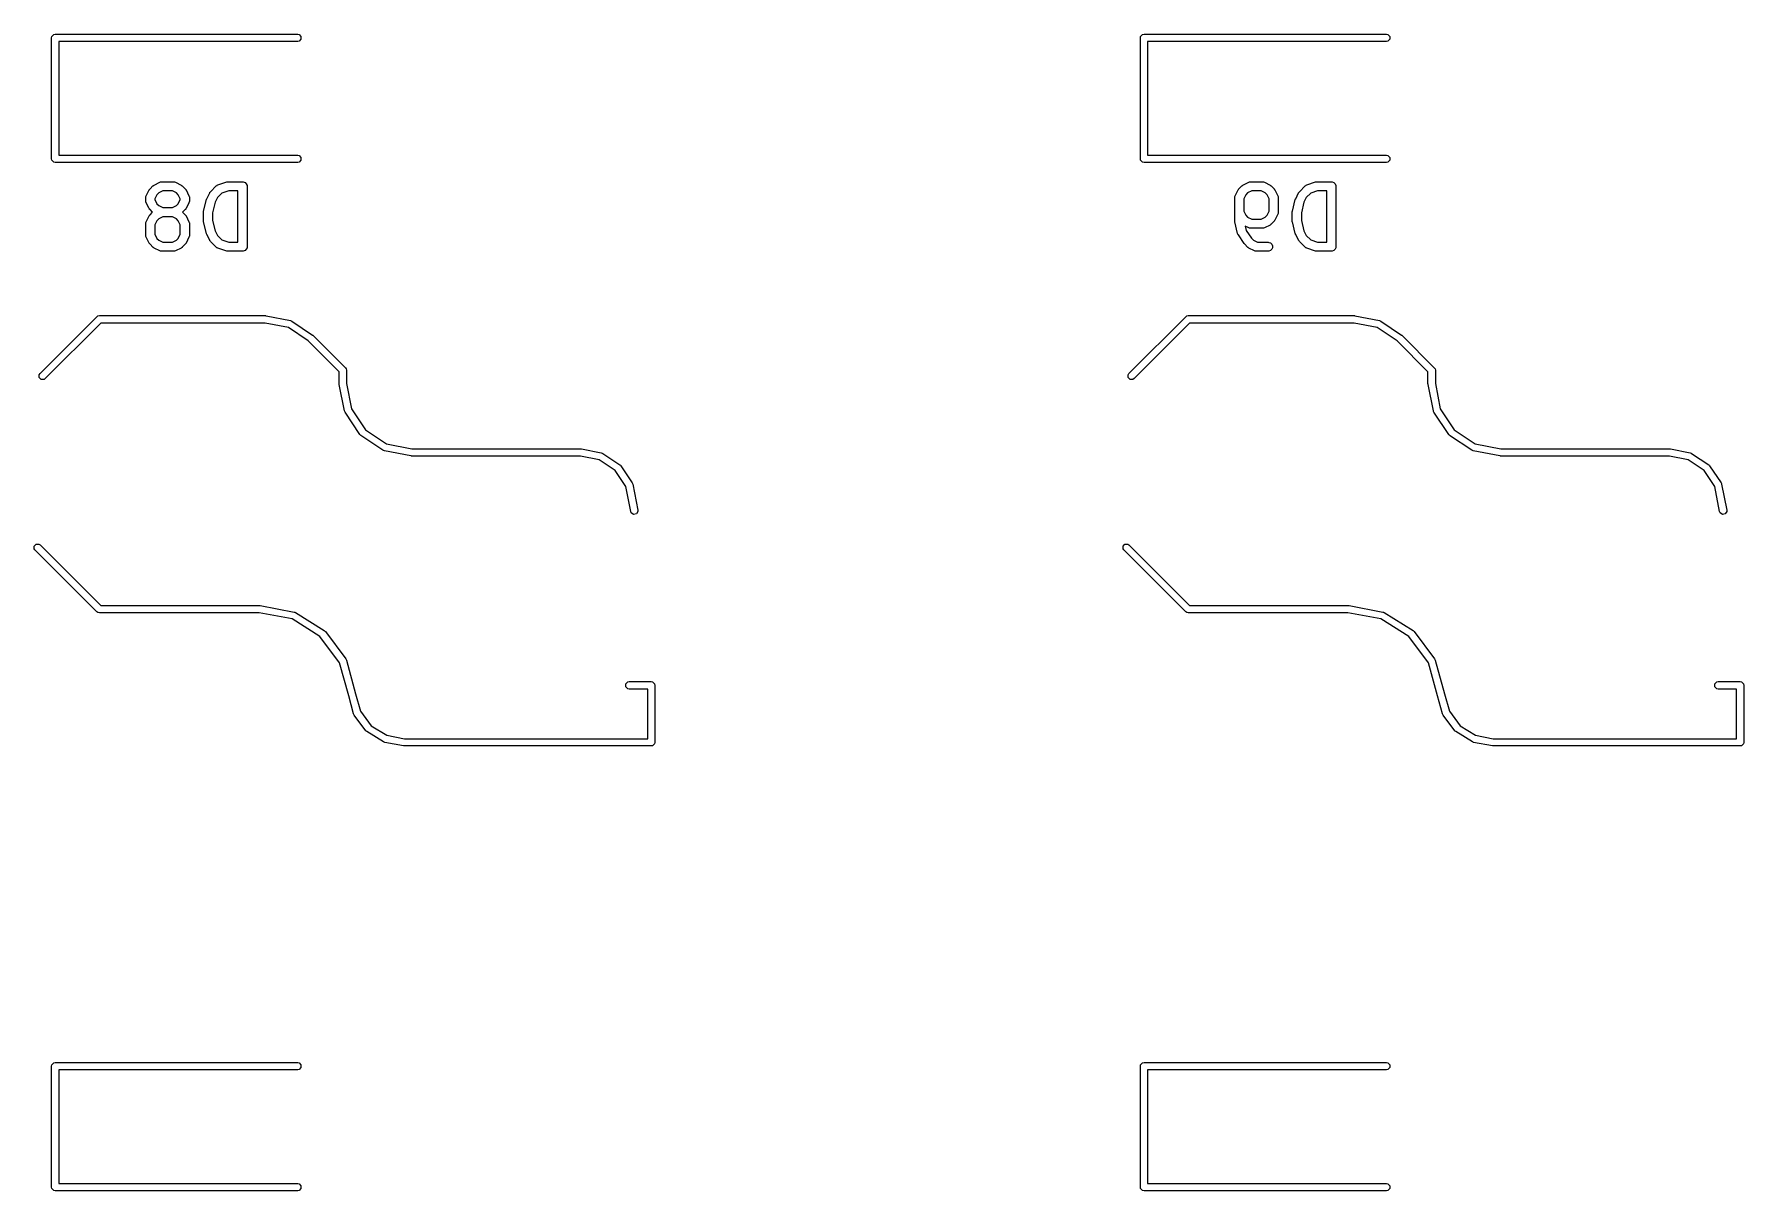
# Model space of a CAD drawing. Extents: x -0.1 to 4.59, y -3.42 to 0.72.
# Drawn here: x -0.101 to 1.012, y -1.577 to -0.824 of the extents above; entities that cross this region are included whole.
import ezdxf

# ---------------------------------------------------------------- set-up
doc = ezdxf.new("R2010")
doc.units = 0
doc.header["$MEASUREMENT"] = 0
doc.layers.add('BLACK', color=7, linetype='CONTINUOUS')

msp = doc.modelspace()

# ---------------------------------------------------------------- linework, layer by layer
at = {"layer": 'BLACK', "linetype": 'CONTINUOUS'}
for p, q in [((-0.0894, -0.8268), (-0.0892, -0.8259)), ((-0.0894, -0.9055), (-0.0894, -0.8268)), ((-0.0892, -0.8259), (-0.0879, -0.8246)), ((-0.0879, -0.8246), (-0.087, -0.8244)), ((-0.087, -0.8244), (0.0709, -0.8244)), ((0.0709, -0.8291), (-0.0846, -0.8291)), ((-0.0846, -0.8291), (-0.0846, -0.9031)), ((0.0709, -0.8244), (0.0718, -0.8246)), ((0.0718, -0.829), (0.0709, -0.8291)), ((0.0718, -0.8246), (0.073, -0.8259)), ((0.073, -0.8277), (0.0718, -0.829)), ((0.073, -0.8259), (0.073, -0.8277)), ((0.6193, -0.8268), (0.6195, -0.8259)), ((0.6193, -0.9055), (0.6193, -0.8268)), ((0.6195, -0.8259), (0.6207, -0.8246)), ((0.6207, -0.8246), (0.6217, -0.8244)), ((0.6217, -0.8244), (0.7795, -0.8244)), ((0.7795, -0.8291), (0.624, -0.8291)), ((0.624, -0.8291), (0.624, -0.9031)), ((0.7795, -0.8244), (0.7804, -0.8246)), ((0.7804, -0.829), (0.7795, -0.8291)), ((0.7804, -0.8246), (0.7817, -0.8259)), ((0.7817, -0.8277), (0.7804, -0.829)), ((0.7817, -0.8259), (0.7817, -0.8277)), ((-0.0892, -0.9064), (-0.0894, -0.9055)), ((-0.0879, -0.9077), (-0.0892, -0.9064)), ((-0.087, -0.9079), (-0.0879, -0.9077)), ((0.0709, -0.9079), (-0.087, -0.9079)), ((-0.0846, -0.9031), (0.0709, -0.9031)), ((0.0709, -0.9031), (0.0718, -0.9033)), ((0.0718, -0.9077), (0.0709, -0.9079)), ((0.0718, -0.9033), (0.073, -0.9046)), ((0.073, -0.9064), (0.0718, -0.9077)), ((0.073, -0.9046), (0.073, -0.9064)), ((0.6195, -0.9064), (0.6193, -0.9055)), ((0.6207, -0.9077), (0.6195, -0.9064)), ((0.6217, -0.9079), (0.6207, -0.9077)), ((0.7795, -0.9079), (0.6217, -0.9079)), ((0.624, -0.9031), (0.7795, -0.9031)), ((0.7795, -0.9031), (0.7804, -0.9033)), ((0.7804, -0.9077), (0.7795, -0.9079)), ((0.7804, -0.9033), (0.7817, -0.9046)), ((0.7817, -0.9064), (0.7804, -0.9077)), ((0.7817, -0.9046), (0.7817, -0.9064)), ((-0.0252, -0.9251), (-0.0234, -0.9232)), ((-0.0234, -0.9232), (-0.0231, -0.923)), ((-0.0231, -0.923), (-0.023, -0.9229)), ((-0.0231, -0.923), (-0.0231, -0.923)), ((-0.023, -0.9229), (-0.0229, -0.9228)), ((-0.0229, -0.9228), (-0.0228, -0.9228)), ((-0.0228, -0.9228), (-0.0226, -0.9227)), ((-0.0226, -0.9227), (-0.0188, -0.9208)), ((-0.0188, -0.9208), (-0.0183, -0.9206)), ((-0.0183, -0.9206), (-0.0182, -0.9206)), ((-0.0182, -0.9206), (-0.0181, -0.9205)), ((-0.0181, -0.9205), (-0.0175, -0.9205)), ((-0.0175, -0.9205), (-0.01, -0.9205)), ((-0.01, -0.9205), (-0.0095, -0.9205)), ((-0.0095, -0.9205), (-0.0094, -0.9206)), ((-0.0094, -0.9206), (-0.0093, -0.9206)), ((-0.0093, -0.9206), (-0.0087, -0.9208)), ((-0.0087, -0.9208), (-0.005, -0.9227)), ((-0.005, -0.9227), (-0.0047, -0.9228)), ((-0.0047, -0.9228), (-0.0046, -0.9228)), ((-0.0046, -0.9228), (-0.0046, -0.9229)), ((-0.0046, -0.9229), (-0.0045, -0.923)), ((-0.0045, -0.923), (-0.0044, -0.923)), ((-0.0044, -0.923), (-0.0042, -0.9232)), ((-0.0042, -0.9232), (-0.0023, -0.9251)), ((0.0141, -0.927), (0.0179, -0.9232)), ((0.0179, -0.9232), (0.0183, -0.9228)), ((0.0183, -0.9228), (0.0184, -0.9228)), ((0.0184, -0.9228), (0.0185, -0.9227)), ((0.0185, -0.9227), (0.019, -0.9225)), ((0.019, -0.9225), (0.0247, -0.9206)), ((0.0247, -0.9206), (0.0249, -0.9206)), ((0.0249, -0.9206), (0.025, -0.9205)), ((0.025, -0.9205), (0.0251, -0.9205)), ((0.0251, -0.9205), (0.0252, -0.9205)), ((0.0252, -0.9205), (0.0253, -0.9205)), ((0.0253, -0.9205), (0.0256, -0.9205)), ((0.0256, -0.9205), (0.035, -0.9205)), ((0.035, -0.9205), (0.0355, -0.9205)), ((0.0355, -0.9205), (0.0366, -0.921)), ((0.0366, -0.921), (0.0374, -0.9218)), ((0.0374, -0.9218), (0.0379, -0.9228)), ((0.0379, -0.9228), (0.0379, -0.9234)), ((0.0379, -0.9234), (0.0379, -0.9628)), ((0.6834, -0.9251), (0.6853, -0.9232)), ((0.6853, -0.9232), (0.6855, -0.923)), ((0.6855, -0.923), (0.6856, -0.923)), ((0.6856, -0.923), (0.6857, -0.9229)), ((0.6857, -0.9229), (0.6857, -0.9228)), ((0.6857, -0.9228), (0.6858, -0.9228)), ((0.6858, -0.9228), (0.6861, -0.9227)), ((0.6861, -0.9227), (0.6898, -0.9208)), ((0.6898, -0.9208), (0.6904, -0.9206)), ((0.6904, -0.9206), (0.6905, -0.9206)), ((0.6905, -0.9206), (0.6906, -0.9205)), ((0.6906, -0.9205), (0.6911, -0.9205)), ((0.6911, -0.9205), (0.6986, -0.9205)), ((0.6986, -0.9205), (0.6992, -0.9205)), ((0.6992, -0.9205), (0.6993, -0.9206)), ((0.6993, -0.9206), (0.6994, -0.9206)), ((0.6994, -0.9206), (0.7, -0.9208)), ((0.7, -0.9208), (0.7037, -0.9227)), ((0.7037, -0.9227), (0.7039, -0.9228)), ((0.7039, -0.9228), (0.704, -0.9228)), ((0.704, -0.9228), (0.7041, -0.9229)), ((0.7041, -0.9229), (0.7042, -0.923)), ((0.7042, -0.923), (0.7042, -0.923)), ((0.7042, -0.923), (0.7045, -0.9232)), ((0.7045, -0.9232), (0.7063, -0.9251)), ((0.7228, -0.927), (0.7265, -0.9232)), ((0.7265, -0.9232), (0.727, -0.9228)), ((0.727, -0.9228), (0.7271, -0.9228)), ((0.7271, -0.9228), (0.7272, -0.9227)), ((0.7272, -0.9227), (0.7277, -0.9225)), ((0.7277, -0.9225), (0.7333, -0.9206)), ((0.7333, -0.9206), (0.7336, -0.9206)), ((0.7336, -0.9206), (0.7337, -0.9205)), ((0.7337, -0.9205), (0.7338, -0.9205)), ((0.7338, -0.9205), (0.7339, -0.9205)), ((0.7339, -0.9205), (0.734, -0.9205)), ((0.734, -0.9205), (0.7343, -0.9205)), ((0.7343, -0.9205), (0.7436, -0.9205)), ((0.7436, -0.9205), (0.7442, -0.9205)), ((0.7442, -0.9205), (0.7453, -0.921)), ((0.7453, -0.921), (0.7461, -0.9218)), ((0.7461, -0.9218), (0.7465, -0.9228)), ((0.7465, -0.9228), (0.7466, -0.9234)), ((0.7466, -0.9234), (0.7466, -0.9628)), ((-0.028, -0.9309), (-0.0279, -0.9303)), ((-0.028, -0.9328), (-0.028, -0.9309)), ((-0.0279, -0.9334), (-0.028, -0.9328)), ((-0.0279, -0.9301), (-0.0277, -0.9296)), ((-0.0279, -0.9302), (-0.0279, -0.9301)), ((-0.0279, -0.9303), (-0.0279, -0.9302)), ((-0.0279, -0.9335), (-0.0279, -0.9334)), ((-0.0279, -0.9336), (-0.0279, -0.9335)), ((-0.0277, -0.9341), (-0.0279, -0.9336)), ((-0.0277, -0.9296), (-0.0258, -0.9258)), ((-0.0258, -0.9379), (-0.0277, -0.9341)), ((-0.0258, -0.9258), (-0.0256, -0.9256)), ((-0.0256, -0.9255), (-0.0255, -0.9254)), ((-0.0256, -0.9256), (-0.0256, -0.9255)), ((-0.0255, -0.9254), (-0.0254, -0.9253)), ((-0.0255, -0.9254), (-0.0255, -0.9254)), ((-0.0254, -0.9253), (-0.0252, -0.9251)), ((-0.0207, -0.9289), (-0.0221, -0.9316)), ((-0.0221, -0.9316), (-0.0221, -0.9321)), ((-0.0221, -0.9321), (-0.0207, -0.9348)), ((-0.0195, -0.9277), (-0.0207, -0.9289)), ((-0.0168, -0.9264), (-0.0195, -0.9277)), ((-0.0107, -0.9264), (-0.0168, -0.9264)), ((-0.008, -0.9277), (-0.0107, -0.9264)), ((-0.0068, -0.9289), (-0.008, -0.9277)), ((-0.0055, -0.9316), (-0.0068, -0.9289)), ((-0.0068, -0.9348), (-0.0055, -0.9321)), ((-0.0055, -0.9321), (-0.0055, -0.9316)), ((-0.0023, -0.9251), (-0.0021, -0.9253)), ((-0.0021, -0.9253), (-0.0021, -0.9254)), ((-0.0021, -0.9254), (-0.002, -0.9254)), ((-0.002, -0.9254), (-0.002, -0.9255)), ((-0.002, -0.9255), (-0.0019, -0.9256)), ((-0.0019, -0.9256), (-0.0018, -0.9258)), ((-0.0018, -0.9258), (0.0001, -0.9296)), ((0.0001, -0.9341), (-0.0018, -0.9379)), ((0.0001, -0.9296), (0.0003, -0.9301)), ((0.0003, -0.9336), (0.0001, -0.9341)), ((0.0003, -0.9301), (0.0003, -0.9302)), ((0.0003, -0.9302), (0.0004, -0.9303)), ((0.0004, -0.9334), (0.0003, -0.9335)), ((0.0003, -0.9335), (0.0003, -0.9336)), ((0.0004, -0.9303), (0.0004, -0.9309)), ((0.0004, -0.9309), (0.0004, -0.9328)), ((0.0004, -0.9328), (0.0004, -0.9334)), ((0.0096, -0.9396), (0.0115, -0.9321)), ((0.0115, -0.932), (0.0116, -0.9318)), ((0.0115, -0.9321), (0.0115, -0.932)), ((0.0115, -0.932), (0.0115, -0.932)), ((0.0116, -0.9318), (0.0117, -0.9315)), ((0.0117, -0.9315), (0.0136, -0.9277)), ((0.0117, -0.9315), (0.0117, -0.9315)), ((0.0117, -0.9315), (0.0117, -0.9315)), ((0.0136, -0.9277), (0.0137, -0.9275)), ((0.0137, -0.9275), (0.0138, -0.9274)), ((0.0138, -0.9273), (0.0139, -0.9272)), ((0.0138, -0.9274), (0.0138, -0.9273)), ((0.0139, -0.9272), (0.0141, -0.927)), ((0.0139, -0.9272), (0.0139, -0.9272)), ((0.0171, -0.9338), (0.0154, -0.9407)), ((0.0186, -0.9308), (0.0171, -0.9338)), ((0.0216, -0.9279), (0.0186, -0.9308)), ((0.0261, -0.9264), (0.0216, -0.9279)), ((0.032, -0.9264), (0.0261, -0.9264)), ((0.032, -0.9598), (0.032, -0.9264)), ((0.6807, -0.9303), (0.6808, -0.9302)), ((0.6807, -0.9309), (0.6807, -0.9303)), ((0.6807, -0.9459), (0.6807, -0.9309)), ((0.6808, -0.9301), (0.681, -0.9296)), ((0.6808, -0.9302), (0.6808, -0.9301)), ((0.681, -0.9296), (0.6829, -0.9258)), ((0.6829, -0.9258), (0.683, -0.9256)), ((0.683, -0.9256), (0.6831, -0.9255)), ((0.6831, -0.9255), (0.6831, -0.9254)), ((0.6831, -0.9254), (0.6832, -0.9254)), ((0.6832, -0.9253), (0.6834, -0.9251)), ((0.6832, -0.9254), (0.6832, -0.9253)), ((0.6879, -0.9289), (0.6866, -0.9316)), ((0.6866, -0.9316), (0.6866, -0.9396)), ((0.6891, -0.9277), (0.6879, -0.9289)), ((0.6918, -0.9264), (0.6891, -0.9277)), ((0.6979, -0.9264), (0.6918, -0.9264)), ((0.7006, -0.9277), (0.6979, -0.9264)), ((0.7018, -0.9289), (0.7006, -0.9277)), ((0.7032, -0.9316), (0.7018, -0.9289)), ((0.7032, -0.9396), (0.7032, -0.9316)), ((0.7063, -0.9251), (0.7065, -0.9253)), ((0.7065, -0.9253), (0.7066, -0.9254)), ((0.7066, -0.9254), (0.7066, -0.9254)), ((0.7066, -0.9254), (0.7067, -0.9255)), ((0.7067, -0.9255), (0.7067, -0.9256)), ((0.7067, -0.9256), (0.7069, -0.9258)), ((0.7069, -0.9258), (0.7088, -0.9296)), ((0.7088, -0.9296), (0.709, -0.9301)), ((0.709, -0.9301), (0.709, -0.9302)), ((0.709, -0.9302), (0.709, -0.9303)), ((0.709, -0.9303), (0.7091, -0.9309)), ((0.7091, -0.9309), (0.7091, -0.9403)), ((0.7183, -0.9396), (0.7201, -0.9321)), ((0.7201, -0.9321), (0.7202, -0.932)), ((0.7202, -0.9318), (0.7203, -0.9315)), ((0.7202, -0.932), (0.7202, -0.9318)), ((0.7202, -0.932), (0.7202, -0.932)), ((0.7203, -0.9315), (0.7203, -0.9315)), ((0.7203, -0.9315), (0.7204, -0.9315)), ((0.7204, -0.9315), (0.7222, -0.9277)), ((0.7222, -0.9277), (0.7224, -0.9275)), ((0.7224, -0.9274), (0.7225, -0.9273)), ((0.7224, -0.9275), (0.7224, -0.9274)), ((0.7225, -0.9273), (0.7225, -0.9272)), ((0.7225, -0.9272), (0.7226, -0.9272)), ((0.7226, -0.9272), (0.7228, -0.927)), ((0.7258, -0.9338), (0.7241, -0.9407)), ((0.7273, -0.9308), (0.7258, -0.9338)), ((0.7302, -0.9279), (0.7273, -0.9308)), ((0.7347, -0.9264), (0.7302, -0.9279)), ((0.7407, -0.9264), (0.7347, -0.9264)), ((0.7407, -0.9598), (0.7407, -0.9264)), ((-0.0277, -0.9465), (-0.0258, -0.9427)), ((-0.0256, -0.9381), (-0.0258, -0.9379)), ((-0.0258, -0.9427), (-0.0256, -0.9425)), ((-0.0256, -0.9382), (-0.0256, -0.9381)), ((-0.0255, -0.9383), (-0.0256, -0.9382)), ((-0.0256, -0.9424), (-0.0255, -0.9423)), ((-0.0256, -0.9425), (-0.0256, -0.9424)), ((-0.0255, -0.9384), (-0.0255, -0.9383)), ((-0.0254, -0.9384), (-0.0255, -0.9384)), ((-0.0255, -0.9423), (-0.0255, -0.9422)), ((-0.0255, -0.9422), (-0.0254, -0.9422)), ((-0.0252, -0.9386), (-0.0254, -0.9384)), ((-0.0254, -0.9422), (-0.0252, -0.942)), ((-0.0236, -0.9403), (-0.0252, -0.9386)), ((-0.0252, -0.942), (-0.0236, -0.9403)), ((-0.0207, -0.9348), (-0.0195, -0.936)), ((-0.0195, -0.9446), (-0.0207, -0.9458)), ((-0.0195, -0.936), (-0.0168, -0.9373)), ((-0.0168, -0.9432), (-0.0195, -0.9446)), ((-0.0168, -0.9373), (-0.0107, -0.9373)), ((-0.0107, -0.9432), (-0.0168, -0.9432)), ((-0.0107, -0.9373), (-0.008, -0.936)), ((-0.008, -0.9446), (-0.0107, -0.9432)), ((-0.008, -0.936), (-0.0068, -0.9348)), ((-0.0068, -0.9458), (-0.008, -0.9446)), ((-0.0023, -0.9386), (-0.004, -0.9403)), ((-0.004, -0.9403), (-0.0023, -0.942)), ((-0.0021, -0.9384), (-0.0023, -0.9386)), ((-0.0023, -0.942), (-0.0021, -0.9422)), ((-0.002, -0.9383), (-0.0021, -0.9384)), ((-0.0021, -0.9384), (-0.0021, -0.9384)), ((-0.0021, -0.9422), (-0.0021, -0.9422)), ((-0.0021, -0.9422), (-0.002, -0.9423)), ((-0.0019, -0.9381), (-0.002, -0.9382)), ((-0.002, -0.9382), (-0.002, -0.9383)), ((-0.002, -0.9423), (-0.002, -0.9424)), ((-0.002, -0.9424), (-0.0019, -0.9425)), ((-0.0018, -0.9379), (-0.0019, -0.9381)), ((-0.0019, -0.9425), (-0.0018, -0.9427)), ((-0.0018, -0.9427), (0.0001, -0.9465)), ((0.0095, -0.9399), (0.0096, -0.9397)), ((0.0095, -0.9401), (0.0095, -0.9399)), ((0.0095, -0.9402), (0.0095, -0.9401)), ((0.0095, -0.9403), (0.0095, -0.9402)), ((0.0095, -0.9459), (0.0095, -0.9403)), ((0.0096, -0.9397), (0.0096, -0.9396)), ((0.0096, -0.9397), (0.0096, -0.9397)), ((0.0154, -0.9407), (0.0154, -0.9456)), ((0.0154, -0.9456), (0.0171, -0.9524)), ((0.6866, -0.9396), (0.6879, -0.9423)), ((0.6879, -0.9423), (0.6891, -0.9435)), ((0.6891, -0.9435), (0.6918, -0.9448)), ((0.6918, -0.9448), (0.6979, -0.9448)), ((0.6979, -0.9448), (0.7006, -0.9435)), ((0.7006, -0.9435), (0.7018, -0.9423)), ((0.7018, -0.9423), (0.7032, -0.9396)), ((0.7067, -0.9457), (0.7066, -0.9458)), ((0.7069, -0.9454), (0.7067, -0.9456)), ((0.7067, -0.9456), (0.7067, -0.9457)), ((0.7088, -0.9416), (0.7069, -0.9454)), ((0.709, -0.9411), (0.7088, -0.9416)), ((0.7091, -0.9403), (0.709, -0.9409)), ((0.709, -0.9409), (0.709, -0.941)), ((0.709, -0.941), (0.709, -0.9411)), ((0.7182, -0.9397), (0.7183, -0.9396)), ((0.7182, -0.9399), (0.7182, -0.9397)), ((0.7182, -0.9397), (0.7182, -0.9397)), ((0.7182, -0.9401), (0.7182, -0.9399)), ((0.7182, -0.9402), (0.7182, -0.9401)), ((0.7182, -0.9403), (0.7182, -0.9402)), ((0.7182, -0.9459), (0.7182, -0.9403)), ((0.7241, -0.9407), (0.7241, -0.9456)), ((0.7241, -0.9456), (0.7258, -0.9524)), ((-0.028, -0.9478), (-0.0279, -0.9472)), ((-0.028, -0.9553), (-0.028, -0.9478)), ((-0.0279, -0.9559), (-0.028, -0.9553)), ((-0.0279, -0.947), (-0.0277, -0.9465)), ((-0.0279, -0.9471), (-0.0279, -0.947)), ((-0.0279, -0.9472), (-0.0279, -0.9471)), ((-0.0279, -0.956), (-0.0279, -0.9559)), ((-0.0279, -0.9561), (-0.0279, -0.956)), ((-0.0277, -0.9566), (-0.0279, -0.9561)), ((-0.0258, -0.9604), (-0.0277, -0.9566)), ((-0.0207, -0.9458), (-0.0221, -0.9485)), ((-0.0221, -0.9485), (-0.0221, -0.9546)), ((-0.0221, -0.9546), (-0.0207, -0.9573)), ((-0.0055, -0.9485), (-0.0068, -0.9458)), ((-0.0068, -0.9573), (-0.0055, -0.9546)), ((-0.0055, -0.9546), (-0.0055, -0.9485)), ((0.0001, -0.9566), (-0.0018, -0.9604)), ((0.0001, -0.9465), (0.0003, -0.947)), ((0.0003, -0.9561), (0.0001, -0.9566)), ((0.0003, -0.947), (0.0003, -0.9471)), ((0.0003, -0.9471), (0.0004, -0.9472)), ((0.0004, -0.9559), (0.0003, -0.956)), ((0.0003, -0.956), (0.0003, -0.9561)), ((0.0004, -0.9472), (0.0004, -0.9478)), ((0.0004, -0.9478), (0.0004, -0.9553)), ((0.0004, -0.9553), (0.0004, -0.9559)), ((0.0095, -0.946), (0.0095, -0.9459)), ((0.0095, -0.9461), (0.0095, -0.946)), ((0.0095, -0.9463), (0.0095, -0.9461)), ((0.0096, -0.9465), (0.0095, -0.9463)), ((0.0096, -0.9466), (0.0096, -0.9465)), ((0.0096, -0.9465), (0.0096, -0.9465)), ((0.0115, -0.9541), (0.0096, -0.9466)), ((0.0115, -0.9542), (0.0115, -0.9541)), ((0.0116, -0.9544), (0.0115, -0.9542)), ((0.0115, -0.9542), (0.0115, -0.9542)), ((0.0117, -0.9547), (0.0116, -0.9544)), ((0.0136, -0.9585), (0.0117, -0.9547)), ((0.0117, -0.9547), (0.0117, -0.9547)), ((0.0117, -0.9547), (0.0117, -0.9547)), ((0.0171, -0.9524), (0.0186, -0.9554)), ((0.0186, -0.9554), (0.0216, -0.9583)), ((0.6807, -0.946), (0.6807, -0.9459)), ((0.6807, -0.9461), (0.6807, -0.946)), ((0.6807, -0.9463), (0.6807, -0.9461)), ((0.6807, -0.9465), (0.6807, -0.9463)), ((0.6808, -0.9465), (0.6807, -0.9465)), ((0.6808, -0.9466), (0.6808, -0.9465)), ((0.6826, -0.9541), (0.6808, -0.9466)), ((0.6828, -0.9545), (0.6826, -0.9541)), ((0.6828, -0.9546), (0.6828, -0.9545)), ((0.6828, -0.9545), (0.6828, -0.9545)), ((0.6828, -0.9547), (0.6828, -0.9546)), ((0.6829, -0.9547), (0.6828, -0.9547)), ((0.6831, -0.9551), (0.6829, -0.9547)), ((0.6868, -0.9607), (0.6831, -0.9551)), ((0.6898, -0.9504), (0.6875, -0.9493)), ((0.6875, -0.9493), (0.6882, -0.9522)), ((0.6882, -0.9522), (0.6916, -0.9572)), ((0.6904, -0.9506), (0.6898, -0.9504)), ((0.6905, -0.9506), (0.6904, -0.9506)), ((0.6906, -0.9507), (0.6905, -0.9506)), ((0.6911, -0.9507), (0.6906, -0.9507)), ((0.6986, -0.9507), (0.6911, -0.9507)), ((0.6992, -0.9507), (0.6986, -0.9507)), ((0.6993, -0.9506), (0.6992, -0.9507)), ((0.6994, -0.9506), (0.6993, -0.9506)), ((0.7, -0.9504), (0.6994, -0.9506)), ((0.7037, -0.9486), (0.7, -0.9504)), ((0.7039, -0.9484), (0.7037, -0.9486)), ((0.704, -0.9484), (0.7039, -0.9484)), ((0.7041, -0.9483), (0.704, -0.9484)), ((0.7042, -0.9482), (0.7041, -0.9483)), ((0.7045, -0.948), (0.7042, -0.9482)), ((0.7042, -0.9482), (0.7042, -0.9482)), ((0.7063, -0.9461), (0.7045, -0.948)), ((0.7065, -0.9459), (0.7063, -0.9461)), ((0.7066, -0.9459), (0.7065, -0.9459)), ((0.7066, -0.9458), (0.7066, -0.9459)), ((0.7182, -0.946), (0.7182, -0.9459)), ((0.7182, -0.9461), (0.7182, -0.946)), ((0.7182, -0.9463), (0.7182, -0.9461)), ((0.7182, -0.9465), (0.7182, -0.9463)), ((0.7183, -0.9466), (0.7182, -0.9465)), ((0.7182, -0.9465), (0.7182, -0.9465)), ((0.7201, -0.9541), (0.7183, -0.9466)), ((0.7202, -0.9542), (0.7201, -0.9541)), ((0.7202, -0.9544), (0.7202, -0.9542)), ((0.7202, -0.9542), (0.7202, -0.9542)), ((0.7203, -0.9547), (0.7202, -0.9544)), ((0.7204, -0.9547), (0.7203, -0.9547)), ((0.7203, -0.9547), (0.7203, -0.9547)), ((0.7222, -0.9585), (0.7204, -0.9547)), ((0.7258, -0.9524), (0.7273, -0.9554)), ((0.7273, -0.9554), (0.7302, -0.9583)), ((-0.0256, -0.9606), (-0.0258, -0.9604)), ((-0.0256, -0.9607), (-0.0256, -0.9606)), ((-0.0255, -0.9608), (-0.0256, -0.9607)), ((-0.0254, -0.9609), (-0.0255, -0.9608)), ((-0.0255, -0.9608), (-0.0255, -0.9608)), ((-0.0252, -0.9611), (-0.0254, -0.9609)), ((-0.0234, -0.963), (-0.0252, -0.9611)), ((-0.0231, -0.9632), (-0.0234, -0.963)), ((-0.023, -0.9633), (-0.0231, -0.9632)), ((-0.0231, -0.9632), (-0.0231, -0.9632)), ((-0.0229, -0.9634), (-0.023, -0.9633)), ((-0.0228, -0.9634), (-0.0229, -0.9634)), ((-0.0226, -0.9636), (-0.0228, -0.9634)), ((-0.0188, -0.9654), (-0.0226, -0.9636)), ((-0.0207, -0.9573), (-0.0195, -0.9585)), ((-0.0195, -0.9585), (-0.0168, -0.9598)), ((-0.0183, -0.9656), (-0.0188, -0.9654)), ((-0.0182, -0.9656), (-0.0183, -0.9656)), ((-0.0181, -0.9657), (-0.0182, -0.9656)), ((-0.0175, -0.9657), (-0.0181, -0.9657)), ((-0.01, -0.9657), (-0.0175, -0.9657)), ((-0.0168, -0.9598), (-0.0107, -0.9598)), ((-0.0107, -0.9598), (-0.008, -0.9585)), ((-0.0095, -0.9657), (-0.01, -0.9657)), ((-0.0094, -0.9656), (-0.0095, -0.9657)), ((-0.0093, -0.9656), (-0.0094, -0.9656)), ((-0.0087, -0.9654), (-0.0093, -0.9656)), ((-0.005, -0.9636), (-0.0087, -0.9654)), ((-0.008, -0.9585), (-0.0068, -0.9573)), ((-0.0047, -0.9634), (-0.005, -0.9636)), ((-0.0046, -0.9634), (-0.0047, -0.9634)), ((-0.0045, -0.9632), (-0.0046, -0.9633)), ((-0.0046, -0.9633), (-0.0046, -0.9634)), ((-0.0044, -0.9632), (-0.0045, -0.9632)), ((-0.0042, -0.963), (-0.0044, -0.9632)), ((-0.0023, -0.9611), (-0.0042, -0.963)), ((-0.0021, -0.9609), (-0.0023, -0.9611)), ((-0.002, -0.9608), (-0.0021, -0.9608)), ((-0.0021, -0.9608), (-0.0021, -0.9609)), ((-0.0019, -0.9606), (-0.002, -0.9607)), ((-0.002, -0.9607), (-0.002, -0.9608)), ((-0.0018, -0.9604), (-0.0019, -0.9606)), ((0.0137, -0.9587), (0.0136, -0.9585)), ((0.0138, -0.9588), (0.0137, -0.9587)), ((0.0138, -0.9589), (0.0138, -0.9588)), ((0.0139, -0.959), (0.0138, -0.9589)), ((0.0141, -0.9593), (0.0139, -0.959)), ((0.0139, -0.959), (0.0139, -0.959)), ((0.0179, -0.963), (0.0141, -0.9593)), ((0.0183, -0.9634), (0.0179, -0.963)), ((0.0184, -0.9634), (0.0183, -0.9634)), ((0.0185, -0.9635), (0.0184, -0.9634)), ((0.019, -0.9637), (0.0185, -0.9635)), ((0.0247, -0.9656), (0.019, -0.9637)), ((0.0216, -0.9583), (0.0261, -0.9598)), ((0.0249, -0.9657), (0.0247, -0.9656)), ((0.025, -0.9657), (0.0249, -0.9657)), ((0.0251, -0.9657), (0.025, -0.9657)), ((0.0252, -0.9657), (0.0251, -0.9657)), ((0.0253, -0.9657), (0.0252, -0.9657)), ((0.0256, -0.9657), (0.0253, -0.9657)), ((0.035, -0.9657), (0.0256, -0.9657)), ((0.0261, -0.9598), (0.032, -0.9598)), ((0.0355, -0.9657), (0.035, -0.9657)), ((0.0366, -0.9652), (0.0355, -0.9657)), ((0.0374, -0.9644), (0.0366, -0.9652)), ((0.0379, -0.9634), (0.0374, -0.9644)), ((0.0379, -0.9628), (0.0379, -0.9634)), ((0.687, -0.9609), (0.6868, -0.9607)), ((0.6868, -0.9607), (0.6868, -0.9607)), ((0.6868, -0.9607), (0.6868, -0.9607)), ((0.6872, -0.9611), (0.687, -0.9609)), ((0.689, -0.963), (0.6872, -0.9611)), ((0.6872, -0.9611), (0.6872, -0.9611)), ((0.6872, -0.9611), (0.6872, -0.9611)), ((0.6893, -0.9632), (0.689, -0.963)), ((0.6894, -0.9633), (0.6893, -0.9632)), ((0.6893, -0.9632), (0.6893, -0.9632)), ((0.6895, -0.9634), (0.6894, -0.9633)), ((0.6896, -0.9634), (0.6895, -0.9634)), ((0.6898, -0.9636), (0.6896, -0.9634)), ((0.6936, -0.9654), (0.6898, -0.9636)), ((0.6916, -0.9572), (0.6929, -0.9585)), ((0.6929, -0.9585), (0.6956, -0.9598)), ((0.6941, -0.9656), (0.6936, -0.9654)), ((0.6942, -0.9656), (0.6941, -0.9656)), ((0.6943, -0.9657), (0.6942, -0.9656)), ((0.6949, -0.9657), (0.6943, -0.9657)), ((0.7024, -0.9657), (0.6949, -0.9657)), ((0.6956, -0.9598), (0.7024, -0.9598)), ((0.7024, -0.9598), (0.703, -0.9599)), ((0.703, -0.9657), (0.7024, -0.9657)), ((0.703, -0.9599), (0.704, -0.9603)), ((0.704, -0.9652), (0.703, -0.9657)), ((0.704, -0.9603), (0.7048, -0.9611)), ((0.7048, -0.9644), (0.704, -0.9652)), ((0.7048, -0.9611), (0.7053, -0.9622)), ((0.7053, -0.9634), (0.7048, -0.9644)), ((0.7053, -0.9622), (0.7053, -0.9634)), ((0.7224, -0.9587), (0.7222, -0.9585)), ((0.7224, -0.9588), (0.7224, -0.9587)), ((0.7225, -0.9589), (0.7224, -0.9588)), ((0.7225, -0.959), (0.7225, -0.9589)), ((0.7226, -0.959), (0.7225, -0.959)), ((0.7228, -0.9593), (0.7226, -0.959)), ((0.7265, -0.963), (0.7228, -0.9593)), ((0.727, -0.9634), (0.7265, -0.963)), ((0.7271, -0.9634), (0.727, -0.9634)), ((0.7272, -0.9635), (0.7271, -0.9634)), ((0.7277, -0.9637), (0.7272, -0.9635)), ((0.7333, -0.9656), (0.7277, -0.9637)), ((0.7302, -0.9583), (0.7347, -0.9598)), ((0.7336, -0.9657), (0.7333, -0.9656)), ((0.7337, -0.9657), (0.7336, -0.9657)), ((0.7338, -0.9657), (0.7337, -0.9657)), ((0.7339, -0.9657), (0.7338, -0.9657)), ((0.734, -0.9657), (0.7339, -0.9657)), ((0.7343, -0.9657), (0.734, -0.9657)), ((0.7436, -0.9657), (0.7343, -0.9657)), ((0.7347, -0.9598), (0.7407, -0.9598)), ((0.7442, -0.9657), (0.7436, -0.9657)), ((0.7453, -0.9652), (0.7442, -0.9657)), ((0.7461, -0.9644), (0.7453, -0.9652)), ((0.7465, -0.9634), (0.7461, -0.9644)), ((0.7466, -0.9628), (0.7465, -0.9634)), ((-0.0968, -1.0452), (-0.0599, -1.0083)), ((-0.0572, -1.0124), (-0.0934, -1.0486)), ((-0.0599, -1.0083), (-0.0591, -1.0078)), ((-0.0591, -1.0078), (-0.0582, -1.0076)), ((-0.0582, -1.0076), (0.0499, -1.0076)), ((0.0497, -1.0124), (-0.0572, -1.0124)), ((0.0649, -1.0154), (0.0497, -1.0124)), ((0.0499, -1.0076), (0.0501, -1.0077)), ((0.0501, -1.0077), (0.0504, -1.0077)), ((0.0504, -1.0077), (0.0662, -1.0108)), ((0.0662, -1.0108), (0.0662, -1.0108)), ((0.0662, -1.0108), (0.0663, -1.0108)), ((0.0663, -1.0108), (0.0667, -1.011)), ((0.0667, -1.011), (0.0671, -1.0112)), ((0.0671, -1.0112), (0.0671, -1.0112)), ((0.0671, -1.0112), (0.0671, -1.0112)), ((0.0671, -1.0112), (0.0806, -1.0202)), ((0.6119, -1.0452), (0.6488, -1.0083)), ((0.6514, -1.0124), (0.6152, -1.0486)), ((0.6488, -1.0083), (0.6495, -1.0078)), ((0.6495, -1.0078), (0.6504, -1.0076)), ((0.6504, -1.0076), (0.7586, -1.0076)), ((0.7584, -1.0124), (0.6514, -1.0124)), ((0.7735, -1.0154), (0.7584, -1.0124)), ((0.7586, -1.0076), (0.7588, -1.0077)), ((0.7588, -1.0077), (0.759, -1.0077)), ((0.759, -1.0077), (0.7749, -1.0108)), ((0.7749, -1.0108), (0.7749, -1.0108)), ((0.7749, -1.0108), (0.7749, -1.0108)), ((0.7749, -1.0108), (0.7753, -1.011)), ((0.7753, -1.011), (0.7758, -1.0112)), ((0.7758, -1.0112), (0.7758, -1.0112)), ((0.7758, -1.0112), (0.7758, -1.0112)), ((0.7758, -1.0112), (0.7892, -1.0202)), ((0.0777, -1.024), (0.0649, -1.0154)), ((0.0806, -1.0202), (0.0807, -1.0204)), ((0.0807, -1.0204), (0.0809, -1.0205)), ((0.0809, -1.0205), (0.1019, -1.0415)), ((0.7864, -1.024), (0.7735, -1.0154)), ((0.7892, -1.0202), (0.7894, -1.0204)), ((0.7894, -1.0204), (0.7896, -1.0205)), ((0.7896, -1.0205), (0.8106, -1.0415)), ((0.0979, -1.0441), (0.0777, -1.024)), ((0.8065, -1.0441), (0.7864, -1.024)), ((-0.0973, -1.046), (-0.0968, -1.0452)), ((0.0979, -1.0519), (0.0979, -1.0441)), ((0.1019, -1.0415), (0.1024, -1.0422)), ((0.1024, -1.0422), (0.1026, -1.0431)), ((0.1026, -1.0431), (0.1026, -1.0517)), ((0.6114, -1.046), (0.6119, -1.0452)), ((0.8065, -1.0519), (0.8065, -1.0441)), ((0.8106, -1.0415), (0.8111, -1.0422)), ((0.8111, -1.0422), (0.8113, -1.0431)), ((0.8113, -1.0431), (0.8113, -1.0517)), ((-0.0973, -1.0478), (-0.0973, -1.046)), ((-0.096, -1.0491), (-0.0973, -1.0478)), ((-0.0942, -1.0491), (-0.096, -1.0491)), ((-0.0934, -1.0486), (-0.0942, -1.0491)), ((0.0979, -1.0521), (0.0979, -1.0519)), ((0.0979, -1.0523), (0.0979, -1.0521)), ((0.1013, -1.0696), (0.0979, -1.0523)), ((0.1026, -1.0517), (0.1059, -1.0682)), ((0.6114, -1.0478), (0.6114, -1.046)), ((0.6126, -1.0491), (0.6114, -1.0478)), ((0.6144, -1.0491), (0.6126, -1.0491)), ((0.6152, -1.0486), (0.6144, -1.0491)), ((0.8066, -1.0521), (0.8065, -1.0519)), ((0.8066, -1.0523), (0.8066, -1.0521)), ((0.81, -1.0696), (0.8066, -1.0523)), ((0.8113, -1.0517), (0.8145, -1.0682)), ((0.1015, -1.07), (0.1013, -1.0696)), ((0.1017, -1.0704), (0.1015, -1.07)), ((0.1113, -1.0849), (0.1017, -1.0704)), ((0.1059, -1.0682), (0.115, -1.0819)), ((0.8102, -1.07), (0.81, -1.0696)), ((0.8104, -1.0704), (0.8102, -1.07)), ((0.82, -1.0849), (0.8104, -1.0704)), ((0.8145, -1.0682), (0.8236, -1.0819)), ((0.1116, -1.0852), (0.1113, -1.0849)), ((0.1113, -1.0849), (0.1113, -1.0849)), ((0.1113, -1.0849), (0.1113, -1.0849)), ((0.112, -1.0855), (0.1116, -1.0852)), ((0.1264, -1.0952), (0.112, -1.0855)), ((0.112, -1.0855), (0.112, -1.0855)), ((0.112, -1.0855), (0.112, -1.0855)), ((0.115, -1.0819), (0.1286, -1.091)), ((0.8203, -1.0852), (0.82, -1.0849)), ((0.82, -1.0849), (0.82, -1.0849)), ((0.82, -1.0849), (0.82, -1.0849)), ((0.8206, -1.0855), (0.8203, -1.0852)), ((0.8351, -1.0952), (0.8206, -1.0855)), ((0.8206, -1.0855), (0.8206, -1.0855)), ((0.8206, -1.0855), (0.8206, -1.0855)), ((0.8236, -1.0819), (0.8373, -1.091)), ((0.1268, -1.0953), (0.1264, -1.0952)), ((0.1273, -1.0955), (0.1268, -1.0953)), ((0.1445, -1.0989), (0.1273, -1.0955)), ((0.1273, -1.0955), (0.1273, -1.0955)), ((0.1273, -1.0955), (0.1273, -1.0955)), ((0.1273, -1.0955), (0.1273, -1.0955)), ((0.1286, -1.091), (0.1452, -1.0943)), ((0.1447, -1.0989), (0.1445, -1.0989)), ((0.145, -1.099), (0.1447, -1.0989)), ((0.255, -1.099), (0.145, -1.099)), ((0.1452, -1.0943), (0.2552, -1.0943)), ((0.2671, -1.1014), (0.255, -1.099)), ((0.2552, -1.0943), (0.2554, -1.0943)), ((0.2554, -1.0943), (0.2557, -1.0943)), ((0.2557, -1.0943), (0.2685, -1.0969)), ((0.2775, -1.1083), (0.2671, -1.1014)), ((0.2685, -1.0969), (0.2691, -1.0971)), ((0.2691, -1.0971), (0.2694, -1.0972)), ((0.2694, -1.0972), (0.2694, -1.0972)), ((0.2694, -1.0972), (0.2694, -1.0972)), ((0.2694, -1.0972), (0.2805, -1.1047)), ((0.8355, -1.0953), (0.8351, -1.0952)), ((0.8359, -1.0955), (0.8355, -1.0953)), ((0.8532, -1.0989), (0.8359, -1.0955)), ((0.8359, -1.0955), (0.8359, -1.0955)), ((0.8359, -1.0955), (0.8359, -1.0955)), ((0.8359, -1.0955), (0.8359, -1.0955)), ((0.8373, -1.091), (0.8539, -1.0943)), ((0.8534, -1.0989), (0.8532, -1.0989)), ((0.8536, -1.099), (0.8534, -1.0989)), ((0.9636, -1.099), (0.8536, -1.099)), ((0.8539, -1.0943), (0.9639, -1.0943)), ((0.9758, -1.1014), (0.9636, -1.099)), ((0.9639, -1.0943), (0.9641, -1.0943)), ((0.9641, -1.0943), (0.9643, -1.0943)), ((0.9643, -1.0943), (0.9772, -1.0969)), ((0.9862, -1.1083), (0.9758, -1.1014)), ((0.9772, -1.0969), (0.9777, -1.0971)), ((0.9777, -1.0971), (0.978, -1.0972)), ((0.978, -1.0972), (0.978, -1.0972)), ((0.978, -1.0972), (0.978, -1.0972)), ((0.978, -1.0972), (0.9892, -1.1047)), ((0.2844, -1.1187), (0.2775, -1.1083)), ((0.2805, -1.1047), (0.2805, -1.1047)), ((0.2805, -1.1047), (0.2805, -1.1047)), ((0.2805, -1.1047), (0.2809, -1.105)), ((0.2809, -1.105), (0.2812, -1.1053)), ((0.2812, -1.1053), (0.2812, -1.1053)), ((0.2812, -1.1053), (0.2812, -1.1053)), ((0.2812, -1.1053), (0.2886, -1.1164)), ((0.9931, -1.1187), (0.9862, -1.1083)), ((0.9892, -1.1047), (0.9892, -1.1047)), ((0.9892, -1.1047), (0.9892, -1.1047)), ((0.9892, -1.1047), (0.9895, -1.105)), ((0.9895, -1.105), (0.9898, -1.1053)), ((0.9898, -1.1053), (0.9898, -1.1053)), ((0.9898, -1.1053), (0.9898, -1.1053)), ((0.9898, -1.1053), (0.9973, -1.1164)), ((0.2877, -1.135), (0.2844, -1.1187)), ((0.2886, -1.1164), (0.2886, -1.1164)), ((0.2886, -1.1164), (0.2886, -1.1164)), ((0.2886, -1.1164), (0.2886, -1.1164)), ((0.2886, -1.1164), (0.2888, -1.1169)), ((0.2888, -1.1169), (0.289, -1.1173)), ((0.289, -1.1173), (0.289, -1.1173)), ((0.289, -1.1173), (0.289, -1.1173)), ((0.289, -1.1173), (0.289, -1.1173)), ((0.289, -1.1173), (0.2923, -1.1341)), ((0.9963, -1.135), (0.9931, -1.1187)), ((0.9973, -1.1164), (0.9973, -1.1164)), ((0.9973, -1.1164), (0.9973, -1.1164)), ((0.9973, -1.1164), (0.9973, -1.1164)), ((0.9973, -1.1164), (0.9975, -1.1169)), ((0.9975, -1.1169), (0.9976, -1.1173)), ((0.9976, -1.1173), (0.9976, -1.1173)), ((0.9976, -1.1173), (0.9976, -1.1173)), ((0.9976, -1.1173), (0.9976, -1.1173)), ((0.9976, -1.1173), (1.001, -1.1341)), ((0.2923, -1.1341), (0.2923, -1.135)), ((1.001, -1.1341), (1.001, -1.135)), ((0.288, -1.1359), (0.2877, -1.135)), ((0.2895, -1.1369), (0.288, -1.1359)), ((0.2913, -1.1365), (0.2895, -1.1369)), ((0.2923, -1.135), (0.2913, -1.1365)), ((0.9967, -1.1359), (0.9963, -1.135)), ((0.9982, -1.1369), (0.9967, -1.1359)), ((1, -1.1365), (0.9982, -1.1369)), ((1.001, -1.135), (1, -1.1365)), ((-0.1006, -1.1576), (-0.0993, -1.1563)), ((-0.0993, -1.1563), (-0.0975, -1.1563)), ((-0.0975, -1.1563), (-0.0968, -1.1568)), ((-0.0968, -1.1568), (-0.0572, -1.1963)), ((0.6081, -1.1576), (0.6093, -1.1563)), ((0.6093, -1.1563), (0.6111, -1.1563)), ((0.6111, -1.1563), (0.6119, -1.1568)), ((0.6119, -1.1568), (0.6514, -1.1963)), ((-0.1006, -1.1594), (-0.1006, -1.1576)), ((-0.1001, -1.1601), (-0.1006, -1.1594)), ((-0.0599, -1.2003), (-0.1001, -1.1601)), ((0.6081, -1.1594), (0.6081, -1.1576)), ((0.6086, -1.1601), (0.6081, -1.1594)), ((0.6488, -1.2003), (0.6086, -1.1601)), ((-0.0591, -1.2008), (-0.0599, -1.2003)), ((-0.0582, -1.201), (-0.0591, -1.2008)), ((0.0458, -1.201), (-0.0582, -1.201)), ((-0.0572, -1.1963), (0.046, -1.1963)), ((0.0672, -1.205), (0.0458, -1.201)), ((0.046, -1.1963), (0.0462, -1.1963)), ((0.0462, -1.1963), (0.0464, -1.1963)), ((0.0464, -1.1963), (0.0685, -1.2005)), ((0.0685, -1.2005), (0.069, -1.2006)), ((0.069, -1.2006), (0.0694, -1.2008)), ((0.0694, -1.2008), (0.0882, -1.2126)), ((0.6495, -1.2008), (0.6488, -1.2003)), ((0.6504, -1.201), (0.6495, -1.2008)), ((0.7544, -1.201), (0.6504, -1.201)), ((0.6514, -1.1963), (0.7546, -1.1963)), ((0.7759, -1.205), (0.7544, -1.201)), ((0.7546, -1.1963), (0.7549, -1.1963)), ((0.7549, -1.1963), (0.7551, -1.1963)), ((0.7551, -1.1963), (0.7772, -1.2005)), ((0.7772, -1.2005), (0.7776, -1.2006)), ((0.7776, -1.2006), (0.778, -1.2008)), ((0.778, -1.2008), (0.7969, -1.2126)), ((0.0853, -1.2163), (0.0672, -1.205)), ((0.0882, -1.2126), (0.0885, -1.2129)), ((0.794, -1.2163), (0.7759, -1.205)), ((0.7969, -1.2126), (0.7972, -1.2129)), ((0.0981, -1.2335), (0.0853, -1.2163)), ((0.0885, -1.2129), (0.0889, -1.2132)), ((0.0889, -1.2132), (0.1022, -1.231)), ((0.8068, -1.2335), (0.794, -1.2163)), ((0.7972, -1.2129), (0.7975, -1.2132)), ((0.7975, -1.2132), (0.8108, -1.231)), ((0.1041, -1.255), (0.0981, -1.2335)), ((0.1022, -1.231), (0.1024, -1.2314)), ((0.1024, -1.2314), (0.1026, -1.2318)), ((0.1026, -1.2318), (0.1086, -1.2537)), ((0.8127, -1.255), (0.8068, -1.2335)), ((0.8108, -1.231), (0.811, -1.2314)), ((0.811, -1.2314), (0.8112, -1.2318)), ((0.8112, -1.2318), (0.8173, -1.2537)), ((0.2845, -1.2473), (0.2858, -1.246)), ((0.2858, -1.246), (0.2867, -1.2458)), ((0.2867, -1.2458), (0.301, -1.2458)), ((0.301, -1.2458), (0.3019, -1.246)), ((0.3019, -1.246), (0.3032, -1.2473)), ((0.9932, -1.2473), (0.9945, -1.246)), ((0.9945, -1.246), (0.9954, -1.2458)), ((0.9954, -1.2458), (1.0097, -1.2458)), ((1.0097, -1.2458), (1.0106, -1.246)), ((1.0106, -1.246), (1.0119, -1.2473)), ((0.1073, -1.2667), (0.1041, -1.255)), ((0.1086, -1.2537), (0.1086, -1.2537)), ((0.1086, -1.2537), (0.1086, -1.2537)), ((0.1086, -1.2537), (0.1117, -1.265)), ((0.2845, -1.2491), (0.2845, -1.2473)), ((0.2858, -1.2504), (0.2845, -1.2491)), ((0.2867, -1.2506), (0.2858, -1.2504)), ((0.2987, -1.2506), (0.2867, -1.2506)), ((0.2987, -1.2829), (0.2987, -1.2506)), ((0.3032, -1.2473), (0.3034, -1.2482)), ((0.3034, -1.2482), (0.3034, -1.2853)), ((0.816, -1.2667), (0.8127, -1.255)), ((0.8173, -1.2537), (0.8173, -1.2537)), ((0.8173, -1.2537), (0.8173, -1.2537)), ((0.8173, -1.2537), (0.8204, -1.265)), ((0.9932, -1.2491), (0.9932, -1.2473)), ((0.9945, -1.2504), (0.9932, -1.2491)), ((0.9954, -1.2506), (0.9945, -1.2504)), ((1.0073, -1.2506), (0.9954, -1.2506)), ((1.0073, -1.2829), (1.0073, -1.2506)), ((1.0119, -1.2473), (1.012, -1.2482)), ((1.012, -1.2482), (1.012, -1.2853)), ((0.1075, -1.2671), (0.1073, -1.2667)), ((0.1077, -1.2675), (0.1075, -1.2671)), ((0.1153, -1.2777), (0.1077, -1.2675)), ((0.1117, -1.265), (0.1188, -1.2745)), ((0.8161, -1.2671), (0.816, -1.2667)), ((0.8163, -1.2675), (0.8161, -1.2671)), ((0.8239, -1.2777), (0.8163, -1.2675)), ((0.8204, -1.265), (0.8275, -1.2745)), ((0.1156, -1.278), (0.1153, -1.2777)), ((0.1159, -1.2783), (0.1156, -1.278)), ((0.1267, -1.285), (0.1159, -1.2783)), ((0.1188, -1.2745), (0.1288, -1.2807)), ((0.8243, -1.278), (0.8239, -1.2777)), ((0.8246, -1.2783), (0.8243, -1.278)), ((0.8354, -1.285), (0.8246, -1.2783)), ((0.8275, -1.2745), (0.8375, -1.2807)), ((0.1271, -1.2851), (0.1267, -1.285)), ((0.1275, -1.2853), (0.1271, -1.2851)), ((0.1397, -1.2876), (0.1275, -1.2853)), ((0.1288, -1.2807), (0.1404, -1.2829)), ((0.1399, -1.2876), (0.1397, -1.2876)), ((0.1402, -1.2876), (0.1399, -1.2876)), ((0.301, -1.2876), (0.1402, -1.2876)), ((0.1404, -1.2829), (0.2987, -1.2829)), ((0.3019, -1.2875), (0.301, -1.2876)), ((0.3032, -1.2862), (0.3019, -1.2875)), ((0.3034, -1.2853), (0.3032, -1.2862)), ((0.8358, -1.2851), (0.8354, -1.285)), ((0.8362, -1.2853), (0.8358, -1.2851)), ((0.8484, -1.2876), (0.8362, -1.2853)), ((0.8375, -1.2807), (0.849, -1.2829)), ((0.8486, -1.2876), (0.8484, -1.2876)), ((0.8488, -1.2876), (0.8486, -1.2876)), ((1.0097, -1.2876), (0.8488, -1.2876)), ((0.849, -1.2829), (1.0073, -1.2829)), ((1.0106, -1.2875), (1.0097, -1.2876)), ((1.0119, -1.2862), (1.0106, -1.2875)), ((1.012, -1.2853), (1.0119, -1.2862)), ((-0.0894, -1.4961), (-0.0892, -1.4952)), ((-0.0894, -1.5748), (-0.0894, -1.4961)), ((-0.0892, -1.4952), (-0.0879, -1.4939)), ((-0.0879, -1.4939), (-0.087, -1.4937)), ((-0.087, -1.4937), (0.0709, -1.4937)), ((0.0709, -1.4984), (-0.0846, -1.4984)), ((-0.0846, -1.4984), (-0.0846, -1.5724)), ((0.0709, -1.4937), (0.0718, -1.4939)), ((0.0718, -1.4982), (0.0709, -1.4984)), ((0.0718, -1.4939), (0.073, -1.4952)), ((0.073, -1.497), (0.0718, -1.4982)), ((0.073, -1.4952), (0.073, -1.497)), ((0.6193, -1.4961), (0.6195, -1.4952)), ((0.6193, -1.5748), (0.6193, -1.4961)), ((0.6195, -1.4952), (0.6207, -1.4939)), ((0.6207, -1.4939), (0.6217, -1.4937)), ((0.6217, -1.4937), (0.7795, -1.4937)), ((0.7795, -1.4984), (0.624, -1.4984)), ((0.624, -1.4984), (0.624, -1.5724)), ((0.7795, -1.4937), (0.7804, -1.4939)), ((0.7804, -1.4982), (0.7795, -1.4984)), ((0.7804, -1.4939), (0.7817, -1.4952)), ((0.7817, -1.497), (0.7804, -1.4982)), ((0.7817, -1.4952), (0.7817, -1.497)), ((-0.0892, -1.5757), (-0.0894, -1.5748)), ((-0.0879, -1.577), (-0.0892, -1.5757)), ((-0.087, -1.5772), (-0.0879, -1.577)), ((0.0709, -1.5772), (-0.087, -1.5772)), ((-0.0846, -1.5724), (0.0709, -1.5724)), ((0.0709, -1.5724), (0.0718, -1.5726)), ((0.0718, -1.577), (0.0709, -1.5772)), ((0.0718, -1.5726), (0.073, -1.5739)), ((0.073, -1.5757), (0.0718, -1.577)), ((0.073, -1.5739), (0.073, -1.5757)), ((0.6195, -1.5757), (0.6193, -1.5748)), ((0.6207, -1.577), (0.6195, -1.5757)), ((0.6217, -1.5772), (0.6207, -1.577)), ((0.7795, -1.5772), (0.6217, -1.5772)), ((0.624, -1.5724), (0.7795, -1.5724)), ((0.7795, -1.5724), (0.7804, -1.5726)), ((0.7804, -1.577), (0.7795, -1.5772)), ((0.7804, -1.5726), (0.7817, -1.5739)), ((0.7817, -1.5757), (0.7804, -1.577)), ((0.7817, -1.5739), (0.7817, -1.5757))]:
    msp.add_line(p, q, dxfattribs=at)

doc.saveas('drawing.dxf')
